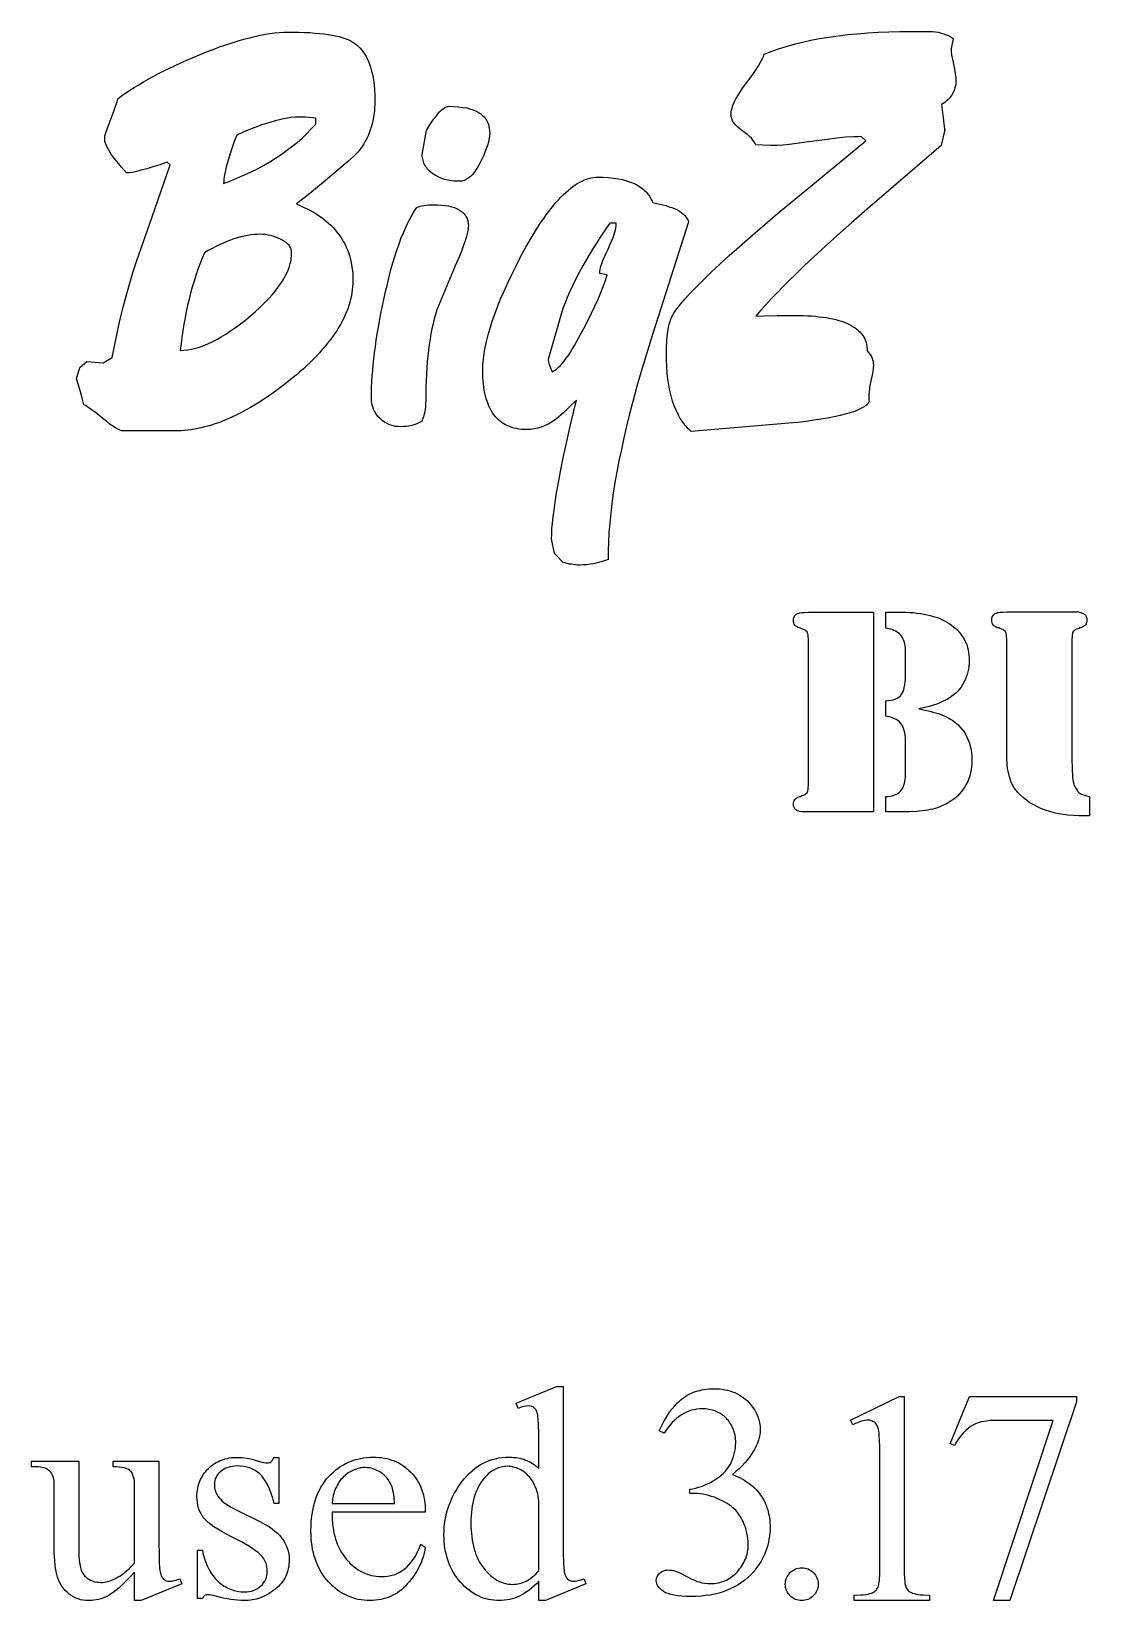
# Model space of a CAD drawing. Extents: x 5 to 599, y -219 to 392.
# Drawn here: x 193.3 to 263.3, y -119.9 to -16.1 of the extents above; entities that cross this region are included whole.
import ezdxf

# ---------------------------------------------------------------- set-up
doc = ezdxf.new("R2010")
doc.units = 0
doc.header["$MEASUREMENT"] = 0
doc.layers.add('TEXT', color=18, linetype='CONTINUOUS')

msp = doc.modelspace()

# ---------------------------------------------------------------- linework, layer by layer
at = {"layer": 'TEXT'}
for points in [[(214.59, -32.61), (214.59, -32.81), (214.57, -33.02), (214.55, -33.23), (214.52, -33.44), (214.49, -33.64), (214.44, -33.85), (214.39, -34.06), (214.32, -34.27), (214.25, -34.48), (214.17, -34.69), (214.08, -34.89), (213.99, -35.1), (213.88, -35.31), (213.77, -35.52), (213.65, -35.73), (213.52, -35.94), (213.38, -36.15), (213.24, -36.35), (213.08, -36.56), (212.92, -36.77), (212.75, -36.98), (212.57, -37.19), (212.38, -37.4), (212.19, -37.61), (211.98, -37.82), (211.77, -38.03), (211.55, -38.24), (211.32, -38.45), (211.08, -38.66), (210.83, -38.87), (210.58, -39.08), (210.32, -39.29), (209.81, -39.69), (209.3, -40.06), (208.81, -40.4), (208.31, -40.72), (207.83, -41.02), (207.34, -41.28), (207.1, -41.41), (206.87, -41.53), (206.63, -41.64), (206.39, -41.74), (206.16, -41.84), (205.93, -41.94), (205.7, -42.02), (205.47, -42.1), (205.24, -42.18), (205.01, -42.24), (204.79, -42.3), (204.56, -42.36), (204.34, -42.41), (204.12, -42.45), (203.9, -42.48), (203.68, -42.51), (203.46, -42.53), (203.24, -42.55), (203.03, -42.56), (202.81, -42.56), (199.4, -42.56), (199.36, -42.56), (199.3, -42.55), (199.19, -42.51), (199.05, -42.45), (198.89, -42.36), (198.72, -42.25), (198.53, -42.12), (198.32, -41.95), (198.09, -41.77), (197.65, -41.41), (197.29, -41.14), (197.14, -41.03), (197.01, -40.94), (196.9, -40.88), (196.81, -40.84), (196.7, -40.4), (196.57, -39.97), (196.45, -39.54), (196.31, -39.11), (196.54, -38.38), (197, -37.97), (198.09, -38.06), (198.68, -37.7), (198.84, -36.84), (199.02, -36), (199.21, -35.18), (199.4, -34.37), (199.62, -33.57), (199.84, -32.8), (200.07, -32.03), (200.31, -31.29), (201.29, -28.48), (202.5, -24.97), (202.31, -24.79), (201.82, -24.96), (201.36, -25.1), (200.96, -25.23), (200.6, -25.33), (200.29, -25.41), (200.02, -25.47), (199.8, -25.5), (199.63, -25.51), (199.29, -25.13), (199, -24.78), (198.75, -24.45), (198.64, -24.3), (198.54, -24.15), (198.46, -24.01), (198.38, -23.88), (198.32, -23.76), (198.27, -23.64), (198.23, -23.53), (198.2, -23.43), (198.18, -23.33), (198.18, -23.24), (198.18, -23.16), (198.2, -23.06), (198.23, -22.93), (198.28, -22.78), (198.41, -22.41), (198.59, -21.95), (198.77, -21.48), (198.9, -21.1), (199, -20.81), (199.02, -20.69), (199.04, -20.6), (199.3, -20.42), (199.56, -20.23), (199.84, -20.04), (200.13, -19.86), (200.43, -19.68), (200.74, -19.49), (201.06, -19.31), (201.39, -19.13), (201.74, -18.94), (202.09, -18.76), (202.46, -18.58), (202.83, -18.4), (203.22, -18.23), (203.62, -18.05), (204.03, -17.87), (204.45, -17.69), (204.91, -17.51), (205.35, -17.34), (205.78, -17.18), (206.2, -17.04), (206.6, -16.9), (207, -16.78), (207.38, -16.67), (207.75, -16.57), (208.11, -16.48), (208.45, -16.4), (208.78, -16.34), (209.11, -16.29), (209.41, -16.25), (209.71, -16.22), (210, -16.2), (210.27, -16.19), (210.67, -16.2), (211.04, -16.2), (211.4, -16.22), (211.75, -16.23), (212.07, -16.26), (212.38, -16.28), (212.68, -16.32), (212.95, -16.35), (213.21, -16.4), (213.45, -16.44), (213.68, -16.49), (213.88, -16.55), (214.08, -16.61), (214.25, -16.68), (214.4, -16.75), (214.54, -16.83), (214.64, -16.89), (214.73, -16.95), (214.81, -17.02), (214.9, -17.09), (214.98, -17.17), (215.05, -17.24), (215.2, -17.42), (215.34, -17.6), (215.46, -17.81), (215.57, -18.03), (215.67, -18.26), (215.76, -18.52), (215.83, -18.78), (215.9, -19.07), (215.95, -19.37), (215.99, -19.69), (216.02, -20.02), (216.04, -20.37), (216.04, -20.74), (216.04, -20.97), (216.03, -21.2), (216.01, -21.42), (215.98, -21.64), (215.95, -21.85), (215.91, -22.06), (215.86, -22.27), (215.81, -22.47), (215.74, -22.66), (215.67, -22.86), (215.59, -23.05), (215.51, -23.23), (215.41, -23.41), (215.31, -23.58), (215.21, -23.76), (215.09, -23.92), (215.01, -24.02), (214.91, -24.13), (214.79, -24.26), (214.64, -24.41), (214.26, -24.75), (213.78, -25.17), (213.2, -25.66), (212.52, -26.22), (211.74, -26.86), (210.86, -27.56), (211.09, -27.66), (211.31, -27.76), (211.53, -27.86), (211.74, -27.97), (211.94, -28.08), (212.13, -28.19), (212.31, -28.31), (212.49, -28.44), (212.66, -28.57), (212.83, -28.7), (212.98, -28.83), (213.13, -28.97), (213.28, -29.12), (213.41, -29.26), (213.54, -29.42), (213.66, -29.57), (213.77, -29.73), (213.88, -29.9), (213.97, -30.06), (214.07, -30.23), (214.15, -30.41), (214.23, -30.59), (214.29, -30.77), (214.36, -30.96), (214.41, -31.15), (214.46, -31.35), (214.5, -31.55), (214.53, -31.75), (214.56, -31.96), (214.58, -32.17), (214.59, -32.39)], [(253.73, -22.64), (253.49, -23.69), (251.9, -25.06), (248.78, -27.75), (247.55, -28.81), (246.4, -29.83), (245.86, -30.33), (245.33, -30.81), (244.83, -31.28), (244.35, -31.73), (243.89, -32.18), (243.44, -32.61), (243.02, -33.03), (242.62, -33.45), (242.25, -33.84), (241.89, -34.23), (241.55, -34.61), (241.23, -34.97), (241.77, -34.96), (242.64, -34.93), (243.78, -34.93), (244.36, -34.93), (244.64, -34.95), (244.91, -34.96), (245.17, -34.98), (245.42, -35.01), (245.66, -35.04), (245.89, -35.07), (246.11, -35.11), (246.32, -35.15), (246.52, -35.2), (246.71, -35.26), (246.9, -35.31), (247.07, -35.37), (247.24, -35.44), (247.39, -35.51), (247.54, -35.59), (247.67, -35.67), (247.8, -35.75), (247.92, -35.84), (248.03, -35.94), (248.13, -36.04), (248.22, -36.14), (248.3, -36.25), (248.37, -36.36), (248.43, -36.48), (248.48, -36.6), (248.52, -36.72), (248.55, -36.85), (248.58, -36.99), (248.59, -37.13), (248.6, -37.27), (248.69, -37.38), (248.78, -37.49), (248.85, -37.6), (248.9, -37.71), (248.95, -37.84), (248.98, -37.96), (249, -38.09), (249.01, -38.22), (248.99, -38.4), (248.96, -38.65), (248.9, -38.97), (248.82, -39.37), (248.78, -39.59), (248.75, -39.78), (248.73, -39.96), (248.71, -40.13), (248.7, -40.27), (248.7, -40.4), (248.71, -40.52), (248.73, -40.62), (248.7, -40.68), (248.65, -40.73), (248.6, -40.79), (248.54, -40.85), (248.47, -40.9), (248.39, -40.96), (248.31, -41.01), (248.21, -41.06), (248, -41.17), (247.75, -41.27), (247.47, -41.36), (247.15, -41.45), (246.8, -41.54), (246.42, -41.63), (246, -41.71), (245.55, -41.79), (245.07, -41.86), (244.55, -41.93), (244, -42), (243.41, -42.06), (236.96, -42.61), (236.86, -42.52), (236.76, -42.42), (236.67, -42.32), (236.57, -42.21), (236.49, -42.1), (236.4, -41.98), (236.32, -41.86), (236.24, -41.74), (236.17, -41.61), (236.09, -41.48), (235.96, -41.2), (235.84, -40.9), (235.73, -40.59), (235.63, -40.25), (235.55, -39.9), (235.48, -39.53), (235.42, -39.15), (235.38, -38.74), (235.35, -38.32), (235.33, -37.88), (235.32, -37.43), (235.33, -37.02), (235.34, -36.64), (235.37, -36.3), (235.41, -35.98), (235.46, -35.7), (235.53, -35.44), (235.56, -35.32), (235.6, -35.21), (235.64, -35.11), (235.68, -35.02), (235.75, -34.9), (235.82, -34.78), (235.91, -34.64), (236.01, -34.5), (236.12, -34.35), (236.25, -34.19), (236.55, -33.84), (236.9, -33.45), (237.31, -33.03), (237.77, -32.57), (238.29, -32.07), (238.86, -31.54), (239.48, -30.97), (240.16, -30.36), (240.89, -29.72), (241.68, -29.04), (242.52, -28.33), (243.42, -27.58), (244.37, -26.79), (248.51, -23.38), (248.19, -23.1), (247.95, -23.11), (247.71, -23.12), (247.18, -23.15), (246.59, -23.21), (245.96, -23.29), (244.53, -23.48), (243.94, -23.56), (243.44, -23.62), (243.01, -23.66), (242.67, -23.69), (242.41, -23.7), (242.23, -23.7), (241.23, -23.65), (241.19, -23.55), (241.12, -23.44), (241.04, -23.33), (240.94, -23.21), (240.82, -23.09), (240.68, -22.97), (240.52, -22.85), (240.34, -22.72), (240.17, -22.59), (240.02, -22.46), (239.89, -22.32), (239.78, -22.19), (239.74, -22.12), (239.7, -22.06), (239.67, -21.99), (239.64, -21.92), (239.62, -21.85), (239.61, -21.79), (239.6, -21.72), (239.59, -21.65), (239.6, -21.55), (239.61, -21.45), (239.63, -21.34), (239.66, -21.23), (239.69, -21.11), (239.74, -20.99), (239.79, -20.87), (239.85, -20.74), (239.92, -20.61), (239.99, -20.47), (240.17, -20.18), (240.38, -19.88), (240.62, -19.56), (240.86, -19.24), (241.07, -18.94), (241.26, -18.67), (241.42, -18.42), (241.55, -18.19), (241.65, -17.99), (241.73, -17.81), (241.76, -17.73), (241.78, -17.65), (242.25, -17.47), (242.73, -17.3), (243.24, -17.14), (243.77, -16.99), (244.31, -16.86), (244.87, -16.73), (245.45, -16.62), (246.05, -16.52), (246.67, -16.44), (247.3, -16.36), (247.96, -16.3), (248.63, -16.24), (249.32, -16.2), (250.03, -16.17), (250.76, -16.15), (251.51, -16.15), (252.92, -16.15), (253.12, -16.18), (253.31, -16.21), (253.49, -16.26), (253.67, -16.31), (253.83, -16.37), (253.99, -16.44), (254.14, -16.52), (254.28, -16.61), (254.14, -17.29), (254.15, -17.47), (254.18, -17.71), (254.23, -17.99), (254.3, -18.32), (254.37, -18.65), (254.42, -18.94), (254.45, -19.19), (254.46, -19.39), (254.46, -19.52), (254.45, -19.64), (254.43, -19.75), (254.4, -19.87), (254.37, -19.98), (254.33, -20.09), (254.28, -20.19), (254.22, -20.29), (254.16, -20.39), (254.09, -20.49), (254.01, -20.58), (253.92, -20.67), (253.83, -20.75), (253.73, -20.84), (253.62, -20.92), (253.51, -20.99), (253.61, -21.87), (253.68, -22.43), (253.7, -22.6), (253.72, -22.69), (253.73, -22.7), (253.73, -22.7)], [(219.18, -24.29), (219.45, -22.7), (219.68, -22.32), (219.9, -22), (220.11, -21.73), (220.2, -21.61), (220.3, -21.5), (220.39, -21.41), (220.48, -21.33), (220.56, -21.26), (220.64, -21.2), (220.72, -21.16), (220.8, -21.13), (220.87, -21.11), (220.94, -21.1), (221.27, -21.11), (221.57, -21.13), (221.86, -21.17), (222.12, -21.21), (222.36, -21.28), (222.47, -21.31), (222.58, -21.35), (222.69, -21.4), (222.78, -21.44), (222.88, -21.49), (222.96, -21.55), (223.04, -21.6), (223.12, -21.67), (223.19, -21.73), (223.26, -21.8), (223.32, -21.87), (223.37, -21.94), (223.42, -22.02), (223.47, -22.1), (223.51, -22.19), (223.54, -22.27), (223.57, -22.37), (223.59, -22.46), (223.61, -22.56), (223.63, -22.66), (223.63, -22.77), (223.64, -22.88), (223.63, -23.04), (223.6, -23.22), (223.56, -23.42), (223.51, -23.63), (223.43, -23.85), (223.34, -24.09), (223.24, -24.34), (223.11, -24.6), (222.98, -24.86), (222.85, -25.1), (222.73, -25.3), (222.6, -25.48), (222.47, -25.63), (222.34, -25.76), (222.28, -25.81), (222.22, -25.85), (222.15, -25.89), (222.09, -25.92), (222.05, -25.96), (222, -25.98), (221.94, -26.01), (221.88, -26.03), (221.8, -26.04), (221.71, -26.05), (221.5, -26.06), (221.29, -26.05), (221.08, -26.03), (220.87, -25.99), (220.67, -25.94), (220.47, -25.87), (220.28, -25.79), (220.09, -25.69), (219.91, -25.58), (219.82, -25.52), (219.74, -25.46), (219.66, -25.39), (219.59, -25.32), (219.53, -25.25), (219.47, -25.18), (219.41, -25.1), (219.36, -25.02), (219.32, -24.94), (219.28, -24.85), (219.25, -24.76), (219.23, -24.67), (219.21, -24.58), (219.19, -24.49), (219.18, -24.39)], [(211.45, -21.83), (211.23, -21.82), (211, -21.82), (210.77, -21.83), (210.52, -21.85), (210.27, -21.89), (210, -21.93), (209.73, -21.99), (209.45, -22.06), (209.16, -22.14), (208.87, -22.23), (208.56, -22.33), (208.25, -22.45), (207.92, -22.57), (207.59, -22.71), (207.25, -22.85), (206.91, -23.01), (206.75, -23.42), (206.61, -23.82), (206.48, -24.22), (206.36, -24.6), (206.22, -25.11), (206.17, -25.34), (206.12, -25.55), (206.09, -25.74), (206.06, -25.91), (206.05, -26.06), (206.04, -26.2), (206.51, -26.02), (206.97, -25.84), (207.42, -25.64), (207.86, -25.44), (208.28, -25.23), (208.69, -25.01), (209.09, -24.78), (209.47, -24.54), (209.85, -24.29), (210.21, -24.03), (210.56, -23.76), (210.9, -23.49), (211.23, -23.2), (211.54, -22.9), (211.84, -22.6), (212.13, -22.29), (212.13, -21.88)], [(229.59, -51.43), (229.45, -51.43), (229.3, -51.42), (229.16, -51.4), (229.02, -51.38), (228.89, -51.36), (228.76, -51.33), (228.63, -51.29), (228.5, -51.25), (227.91, -50.66), (227.73, -49.7), (227.74, -49.39), (227.75, -49.04), (227.79, -48.66), (227.83, -48.24), (227.89, -47.79), (227.96, -47.3), (228.04, -46.78), (228.14, -46.22), (228.25, -45.63), (228.37, -45.01), (228.5, -44.34), (228.65, -43.65), (228.98, -42.15), (229.37, -40.52), (228.92, -40.97), (228.54, -41.35), (228.37, -41.5), (228.21, -41.63), (228.08, -41.75), (227.96, -41.84), (227.73, -41.98), (227.5, -42.11), (227.27, -42.22), (227.04, -42.31), (226.8, -42.38), (226.57, -42.43), (226.45, -42.45), (226.33, -42.46), (226.21, -42.47), (226.09, -42.47), (225.91, -42.47), (225.74, -42.46), (225.57, -42.44), (225.41, -42.41), (225.25, -42.38), (225.1, -42.33), (224.96, -42.28), (224.82, -42.22), (224.69, -42.16), (224.56, -42.09), (224.44, -42), (224.32, -41.92), (224.21, -41.82), (224.1, -41.72), (224, -41.6), (223.91, -41.48), (223.82, -41.36), (223.74, -41.22), (223.66, -41.08), (223.59, -40.93), (223.53, -40.77), (223.47, -40.6), (223.41, -40.43), (223.36, -40.25), (223.32, -40.06), (223.28, -39.86), (223.25, -39.66), (223.23, -39.44), (223.21, -39.22), (223.19, -39), (223.19, -38.76), (223.18, -38.52), (223.19, -38.17), (223.22, -37.81), (223.27, -37.44), (223.34, -37.04), (223.43, -36.64), (223.53, -36.21), (223.66, -35.77), (223.81, -35.31), (223.97, -34.84), (224.16, -34.35), (224.36, -33.84), (224.59, -33.32), (224.83, -32.78), (225.1, -32.22), (225.38, -31.65), (225.68, -31.06), (226.03, -30.42), (226.37, -29.82), (226.71, -29.27), (227.04, -28.75), (227.21, -28.51), (227.37, -28.28), (227.54, -28.06), (227.7, -27.85), (227.86, -27.65), (228.02, -27.46), (228.18, -27.28), (228.34, -27.11), (228.5, -26.95), (228.66, -26.8), (228.82, -26.66), (228.97, -26.53), (229.13, -26.41), (229.28, -26.3), (229.43, -26.2), (229.59, -26.12), (229.74, -26.04), (229.89, -25.97), (230.04, -25.92), (230.19, -25.87), (230.34, -25.83), (230.48, -25.81), (230.63, -25.79), (230.77, -25.79), (231.14, -25.79), (231.49, -25.81), (231.82, -25.85), (232.13, -25.89), (232.42, -25.95), (232.69, -26.02), (232.95, -26.11), (233.18, -26.21), (233.3, -26.26), (233.4, -26.32), (233.5, -26.38), (233.6, -26.44), (233.7, -26.51), (233.78, -26.58), (233.87, -26.66), (233.95, -26.73), (234.02, -26.81), (234.09, -26.9), (234.16, -26.98), (234.22, -27.07), (234.27, -27.17), (234.32, -27.27), (234.37, -27.37), (234.41, -27.47), (234.89, -27.58), (235.28, -27.67), (235.57, -27.76), (235.68, -27.8), (235.78, -27.83), (235.96, -27.91), (236.13, -27.99), (236.28, -28.09), (236.41, -28.2), (236.47, -28.25), (236.53, -28.32), (236.58, -28.38), (236.63, -28.45), (236.67, -28.52), (236.71, -28.59), (236.75, -28.66), (236.78, -28.74), (235.45, -32.89), (234.43, -36.12), (233.72, -38.42), (233.48, -39.22), (233.32, -39.79), (233.1, -40.62), (232.88, -41.44), (232.69, -42.24), (232.51, -43.02), (232.34, -43.78), (232.18, -44.53), (232.05, -45.26), (231.92, -45.97), (231.81, -46.67), (231.72, -47.35), (231.64, -48.01), (231.57, -48.66), (231.52, -49.28), (231.49, -49.89), (231.46, -50.49), (231.46, -51.06), (231.22, -51.15), (230.98, -51.22), (230.75, -51.29), (230.51, -51.34), (230.28, -51.38), (230.05, -51.41), (229.82, -51.42)], [(219.14, -41.93), (218.98, -42.01), (218.81, -42.09), (218.65, -42.15), (218.48, -42.2), (218.3, -42.24), (218.13, -42.27), (217.95, -42.28), (217.77, -42.29), (217.57, -42.28), (217.38, -42.26), (217.19, -42.21), (217.02, -42.15), (216.85, -42.08), (216.69, -41.98), (216.53, -41.87), (216.39, -41.74), (216.25, -41.6), (216.14, -41.45), (216.04, -41.3), (215.96, -41.13), (215.9, -40.96), (215.85, -40.77), (215.83, -40.58), (215.82, -40.38), (215.82, -40.04), (215.83, -39.68), (215.85, -39.32), (215.87, -38.95), (215.9, -38.57), (215.93, -38.19), (215.97, -37.79), (216.02, -37.39), (216.08, -36.98), (216.14, -36.56), (216.2, -36.14), (216.28, -35.7), (216.44, -34.81), (216.64, -33.88), (216.75, -33.35), (216.87, -32.85), (216.99, -32.36), (217.11, -31.9), (217.24, -31.45), (217.37, -31.02), (217.5, -30.61), (217.64, -30.22), (217.77, -29.85), (217.91, -29.5), (218.06, -29.16), (218.2, -28.85), (218.35, -28.56), (218.51, -28.28), (218.66, -28.02), (218.82, -27.79), (218.92, -27.74), (219.04, -27.71), (219.16, -27.68), (219.3, -27.65), (219.44, -27.63), (219.59, -27.62), (219.74, -27.61), (219.91, -27.61), (220.19, -27.61), (220.45, -27.63), (220.7, -27.65), (220.92, -27.69), (221.13, -27.74), (221.32, -27.8), (221.49, -27.88), (221.65, -27.96), (221.78, -28.05), (221.84, -28.1), (221.9, -28.16), (221.95, -28.21), (222, -28.27), (222.04, -28.33), (222.08, -28.4), (222.12, -28.47), (222.15, -28.54), (222.17, -28.61), (222.19, -28.68), (222.22, -28.84), (222.23, -29.01), (222.22, -29.1), (222.21, -29.2), (222.17, -29.42), (222.11, -29.68), (222.01, -29.99), (221.89, -30.34), (221.74, -30.74), (221.57, -31.17), (221.36, -31.65), (220.14, -34.56), (220.05, -34.86), (219.97, -35.16), (219.89, -35.48), (219.82, -35.81), (219.75, -36.14), (219.69, -36.49), (219.64, -36.85), (219.59, -37.22), (219.55, -37.6), (219.51, -37.99), (219.48, -38.39), (219.45, -38.81), (219.43, -39.23), (219.42, -39.66), (219.41, -40.11), (219.41, -40.56), (219.4, -40.75), (219.39, -40.94), (219.37, -41.12), (219.34, -41.29), (219.3, -41.46), (219.26, -41.62), (219.2, -41.78)], [(228.41, -34.7), (227.5, -37.83), (227.51, -37.91), (227.52, -37.99), (227.54, -38.08), (227.57, -38.18), (227.65, -38.4), (227.77, -38.65), (227.87, -38.6), (227.98, -38.54), (228.08, -38.46), (228.19, -38.35), (228.31, -38.24), (228.43, -38.1), (228.55, -37.95), (228.68, -37.78), (228.82, -37.59), (228.95, -37.39), (229.09, -37.16), (229.24, -36.92), (229.54, -36.39), (229.87, -35.79), (230.13, -35.28), (230.37, -34.78), (230.59, -34.31), (230.8, -33.86), (230.98, -33.42), (231.14, -33.01), (231.29, -32.62), (231.41, -32.24), (230.91, -32.15), (230.92, -32.02), (230.95, -31.86), (230.99, -31.69), (231.05, -31.5), (231.12, -31.29), (231.22, -31.06), (231.33, -30.81), (231.46, -30.54), (231.58, -30.27), (231.7, -30.01), (231.79, -29.78), (231.87, -29.55), (231.93, -29.35), (231.97, -29.16), (231.99, -28.99), (232, -28.83), (231.59, -28.83), (231.37, -29.14), (231.14, -29.47), (230.92, -29.8), (230.7, -30.14), (230.47, -30.49), (230.25, -30.85), (230.04, -31.22), (229.82, -31.61), (229.56, -32.09), (229.32, -32.55), (229.11, -32.98), (228.92, -33.38), (228.76, -33.75), (228.62, -34.1), (228.5, -34.41)], [(203.18, -37.24), (203.42, -37.23), (203.67, -37.21), (203.92, -37.16), (204.18, -37.1), (204.45, -37.02), (204.73, -36.92), (205.01, -36.8), (205.29, -36.67), (205.59, -36.52), (205.88, -36.35), (206.19, -36.16), (206.5, -35.95), (206.82, -35.73), (207.15, -35.49), (207.48, -35.23), (207.82, -34.95), (208.15, -34.66), (208.45, -34.38), (208.74, -34.1), (209.01, -33.83), (209.25, -33.56), (209.48, -33.29), (209.68, -33.02), (209.86, -32.76), (210.02, -32.5), (210.16, -32.25), (210.28, -32), (210.37, -31.75), (210.45, -31.5), (210.48, -31.38), (210.5, -31.26), (210.52, -31.14), (210.53, -31.02), (210.54, -30.9), (210.54, -30.79), (210.54, -30.72), (210.53, -30.65), (210.52, -30.59), (210.5, -30.53), (210.47, -30.47), (210.44, -30.41), (210.41, -30.35), (210.37, -30.29), (210.32, -30.24), (210.27, -30.19), (210.15, -30.08), (210, -29.99), (209.84, -29.9), (209.66, -29.82), (209.49, -29.75), (209.32, -29.69), (209.15, -29.65), (208.98, -29.61), (208.82, -29.58), (208.66, -29.57), (208.5, -29.56), (208.29, -29.57), (208.07, -29.58), (207.85, -29.6), (207.63, -29.64), (207.41, -29.68), (207.18, -29.73), (206.96, -29.8), (206.72, -29.87), (206.49, -29.95), (206.25, -30.04), (206.01, -30.14), (205.77, -30.25), (205.52, -30.37), (205.28, -30.5), (205.02, -30.64), (204.77, -30.79), (204.62, -31.15), (204.48, -31.53), (204.34, -31.9), (204.21, -32.28), (204.09, -32.67), (203.97, -33.06), (203.86, -33.46), (203.76, -33.86), (203.66, -34.26), (203.57, -34.67), (203.49, -35.09), (203.41, -35.51), (203.35, -35.94), (203.28, -36.37), (203.23, -36.8)], [(249.02, -54.54), (249.02, -67.75), (244.71, -67.75), (244.45, -67.75), (244.27, -67.74), (244.12, -67.72), (244.06, -67.7), (243.99, -67.68), (243.94, -67.65), (243.89, -67.62), (243.85, -67.59), (243.82, -67.55), (243.78, -67.5), (243.76, -67.46), (243.74, -67.41), (243.73, -67.35), (243.72, -67.3), (243.72, -67.23), (243.72, -67.15), (243.74, -67.07), (243.77, -66.99), (243.81, -66.93), (243.87, -66.87), (243.94, -66.81), (244.02, -66.77), (244.11, -66.74), (244.19, -66.72), (244.26, -66.69), (244.39, -66.64), (244.49, -66.59), (244.56, -66.54), (244.62, -66.48), (244.66, -66.42), (244.68, -66.35), (244.69, -66.26), (244.7, -66.14), (244.71, -66.01), (244.71, -56.3), (244.7, -56.17), (244.69, -56.06), (244.68, -55.97), (244.66, -55.9), (244.62, -55.85), (244.56, -55.79), (244.49, -55.74), (244.39, -55.69), (244.26, -55.64), (244.19, -55.61), (244.11, -55.59), (244.02, -55.55), (243.94, -55.51), (243.87, -55.46), (243.81, -55.4), (243.77, -55.33), (243.74, -55.26), (243.72, -55.18), (243.72, -55.09), (243.72, -55.03), (243.73, -54.96), (243.74, -54.91), (243.76, -54.85), (243.79, -54.8), (243.82, -54.76), (243.86, -54.72), (243.9, -54.69), (243.95, -54.66), (244.01, -54.63), (244.07, -54.61), (244.13, -54.59), (244.28, -54.57), (244.45, -54.56), (244.71, -54.54)], [(249.82, -55.61), (249.82, -54.54), (250.88, -54.54), (251.15, -54.54), (251.4, -54.56), (251.65, -54.57), (251.88, -54.6), (252.12, -54.63), (252.34, -54.67), (252.56, -54.71), (252.77, -54.76), (252.97, -54.82), (253.16, -54.88), (253.35, -54.95), (253.53, -55.03), (253.7, -55.11), (253.87, -55.2), (254.02, -55.3), (254.17, -55.4), (254.31, -55.51), (254.45, -55.62), (254.57, -55.74), (254.68, -55.86), (254.79, -55.99), (254.88, -56.12), (254.97, -56.26), (255.05, -56.41), (255.12, -56.56), (255.18, -56.71), (255.23, -56.87), (255.27, -57.04), (255.3, -57.21), (255.32, -57.38), (255.34, -57.56), (255.34, -57.75), (255.34, -57.94), (255.32, -58.13), (255.29, -58.31), (255.25, -58.49), (255.21, -58.67), (255.15, -58.84), (255.08, -59.01), (254.99, -59.18), (254.9, -59.34), (254.8, -59.5), (254.69, -59.64), (254.58, -59.77), (254.45, -59.9), (254.31, -60.02), (254.17, -60.12), (254.01, -60.22), (253.9, -60.29), (253.78, -60.36), (253.57, -60.46), (253.36, -60.55), (253.13, -60.64), (252.89, -60.72), (252.7, -60.77), (252.49, -60.83), (252.01, -60.94), (252.54, -61.04), (252.75, -61.1), (252.94, -61.15), (253.12, -61.2), (253.28, -61.24), (253.43, -61.29), (253.58, -61.35), (253.73, -61.42), (253.88, -61.49), (254.07, -61.59), (254.25, -61.71), (254.42, -61.83), (254.58, -61.97), (254.72, -62.12), (254.86, -62.27), (254.98, -62.44), (255.09, -62.62), (255.19, -62.81), (255.28, -63), (255.35, -63.2), (255.41, -63.41), (255.46, -63.62), (255.49, -63.84), (255.51, -64.07), (255.52, -64.3), (255.51, -64.53), (255.5, -64.74), (255.47, -64.96), (255.43, -65.16), (255.38, -65.36), (255.31, -65.55), (255.24, -65.74), (255.15, -65.92), (255.06, -66.09), (254.95, -66.25), (254.83, -66.41), (254.7, -66.56), (254.56, -66.7), (254.41, -66.83), (254.25, -66.96), (254.07, -67.07), (253.95, -67.14), (253.84, -67.21), (253.69, -67.28), (253.54, -67.35), (253.39, -67.41), (253.24, -67.47), (253.09, -67.52), (252.93, -67.56), (252.77, -67.6), (252.61, -67.63), (252.44, -67.66), (252.26, -67.68), (251.86, -67.72), (251.42, -67.74), (250.92, -67.75), (249.82, -67.75), (249.82, -66.74), (249.98, -66.73), (250.14, -66.71), (250.28, -66.68), (250.41, -66.63), (250.53, -66.58), (250.64, -66.52), (250.73, -66.45), (250.82, -66.36), (250.89, -66.27), (250.95, -66.16), (251, -66.04), (251.05, -65.91), (251.08, -65.76), (251.1, -65.6), (251.12, -65.43), (251.12, -65.25), (251.12, -63.03), (251.12, -62.85), (251.1, -62.68), (251.08, -62.52), (251.05, -62.37), (251, -62.24), (250.95, -62.11), (250.89, -62), (250.82, -61.9), (250.73, -61.8), (250.64, -61.72), (250.53, -61.65), (250.41, -61.59), (250.28, -61.53), (250.14, -61.49), (249.98, -61.45), (249.82, -61.43), (249.82, -60.4), (250, -60.39), (250.16, -60.37), (250.31, -60.34), (250.45, -60.29), (250.57, -60.24), (250.68, -60.17), (250.77, -60.1), (250.85, -60.01), (250.91, -59.91), (250.97, -59.8), (251.01, -59.67), (251.05, -59.52), (251.08, -59.35), (251.11, -59.18), (251.12, -58.98), (251.12, -58.77), (251.12, -57.08), (251.12, -56.92), (251.1, -56.77), (251.08, -56.63), (251.04, -56.49), (250.99, -56.37), (250.93, -56.25), (250.86, -56.14), (250.79, -56.05), (250.7, -55.96), (250.6, -55.88), (250.49, -55.81), (250.37, -55.75), (250.25, -55.7), (250.11, -55.66), (249.97, -55.63)], [(263.3, -66.74), (263.3, -68.01), (263.01, -68.01), (262.6, -68), (262.22, -67.98), (261.87, -67.96), (261.55, -67.92), (261.25, -67.87), (260.96, -67.8), (260.67, -67.72), (260.39, -67.63), (260.26, -67.59), (260.13, -67.54), (259.9, -67.43), (259.62, -67.29), (259.36, -67.14), (259.13, -66.98), (258.92, -66.82), (258.73, -66.65), (258.64, -66.56), (258.56, -66.47), (258.48, -66.38), (258.41, -66.28), (258.34, -66.19), (258.28, -66.09), (258.23, -65.99), (258.17, -65.89), (258.12, -65.78), (258.08, -65.66), (258.04, -65.54), (258, -65.42), (257.93, -65.15), (257.88, -64.87), (257.85, -64.57), (257.82, -64.24), (257.82, -63.9), (257.82, -56.28), (257.81, -56.15), (257.8, -56.04), (257.79, -55.96), (257.77, -55.89), (257.73, -55.83), (257.68, -55.77), (257.6, -55.72), (257.5, -55.67), (257.37, -55.62), (257.3, -55.59), (257.22, -55.57), (257.13, -55.53), (257.05, -55.49), (256.98, -55.44), (256.93, -55.38), (256.88, -55.31), (256.85, -55.24), (256.83, -55.16), (256.83, -55.07), (256.83, -55.01), (256.84, -54.95), (256.85, -54.9), (256.87, -54.84), (256.9, -54.8), (256.93, -54.75), (256.97, -54.71), (257.01, -54.68), (257.06, -54.64), (257.12, -54.62), (257.18, -54.59), (257.24, -54.57), (257.31, -54.56), (257.38, -54.55), (257.54, -54.54), (257.82, -54.52), (262.13, -54.52), (262.39, -54.52), (262.56, -54.53), (262.71, -54.57), (262.83, -54.61), (262.89, -54.64), (262.94, -54.67), (262.98, -54.7), (263.02, -54.74), (263.05, -54.78), (263.08, -54.83), (263.1, -54.89), (263.11, -54.94), (263.12, -55.01), (263.12, -55.07), (263.12, -55.16), (263.1, -55.24), (263.07, -55.31), (263.03, -55.38), (262.97, -55.44), (262.9, -55.49), (262.82, -55.53), (262.73, -55.57), (262.65, -55.59), (262.58, -55.62), (262.45, -55.67), (262.35, -55.72), (262.28, -55.77), (262.22, -55.83), (262.18, -55.88), (262.16, -55.96), (262.15, -56.05), (262.14, -56.16), (262.13, -56.3), (262.13, -64.4), (262.14, -64.75), (262.14, -65.04), (262.16, -65.28), (262.17, -65.47), (262.2, -65.62), (262.22, -65.77), (262.26, -65.9), (262.29, -66.03), (262.31, -66.03), (262.31, -66.04), (262.31, -66.04), (262.39, -66.19), (262.47, -66.32), (262.51, -66.37), (262.55, -66.42), (262.6, -66.46), (262.65, -66.5), (262.7, -66.53), (262.76, -66.57), (262.91, -66.63), (263.09, -66.69)], [(226.89, -118.61), (226.72, -118.78), (226.56, -118.93), (226.4, -119.07), (226.24, -119.2), (226.08, -119.32), (225.92, -119.42), (225.76, -119.51), (225.61, -119.59), (225.45, -119.66), (225.29, -119.72), (225.13, -119.77), (224.96, -119.82), (224.79, -119.85), (224.62, -119.87), (224.44, -119.89), (224.26, -119.89), (224.08, -119.89), (223.9, -119.87), (223.73, -119.85), (223.55, -119.81), (223.38, -119.77), (223.22, -119.72), (223.05, -119.66), (222.89, -119.58), (222.73, -119.5), (222.58, -119.41), (222.42, -119.31), (222.27, -119.2), (222.13, -119.08), (221.98, -118.95), (221.84, -118.81), (221.7, -118.67), (221.57, -118.51), (221.45, -118.35), (221.33, -118.18), (221.23, -118.01), (221.13, -117.83), (221.04, -117.65), (220.96, -117.46), (220.89, -117.27), (220.82, -117.07), (220.77, -116.86), (220.72, -116.65), (220.68, -116.44), (220.65, -116.22), (220.63, -115.99), (220.62, -115.76), (220.61, -115.52), (220.62, -115.28), (220.63, -115.04), (220.65, -114.81), (220.69, -114.58), (220.73, -114.35), (220.78, -114.12), (220.84, -113.9), (220.91, -113.68), (220.99, -113.46), (221.08, -113.25), (221.18, -113.03), (221.29, -112.82), (221.41, -112.61), (221.54, -112.41), (221.68, -112.2), (221.82, -112), (221.98, -111.81), (222.14, -111.63), (222.3, -111.46), (222.47, -111.3), (222.65, -111.16), (222.83, -111.03), (223.01, -110.91), (223.21, -110.81), (223.4, -110.71), (223.6, -110.63), (223.81, -110.56), (224.03, -110.51), (224.25, -110.46), (224.47, -110.43), (224.7, -110.41), (224.93, -110.41), (225.08, -110.41), (225.22, -110.42), (225.36, -110.43), (225.5, -110.45), (225.63, -110.48), (225.76, -110.51), (225.89, -110.55), (226.01, -110.6), (226.13, -110.65), (226.25, -110.7), (226.36, -110.76), (226.47, -110.83), (226.58, -110.9), (226.69, -110.98), (226.79, -111.07), (226.89, -111.16), (226.89, -109.51), (226.88, -108.82), (226.87, -108.27), (226.84, -107.88), (226.83, -107.73), (226.81, -107.63), (226.77, -107.47), (226.75, -107.39), (226.72, -107.33), (226.69, -107.28), (226.66, -107.23), (226.62, -107.18), (226.58, -107.15), (226.5, -107.09), (226.41, -107.05), (226.31, -107.03), (226.19, -107.02), (226.06, -107.03), (225.9, -107.06), (225.72, -107.11), (225.52, -107.18), (225.39, -106.84), (228.06, -105.74), (228.5, -105.74), (228.5, -116.08), (228.5, -116.78), (228.51, -117.34), (228.54, -117.74), (228.55, -117.89), (228.57, -117.99), (228.61, -118.15), (228.64, -118.22), (228.66, -118.29), (228.69, -118.34), (228.73, -118.39), (228.76, -118.44), (228.8, -118.48), (228.89, -118.54), (228.98, -118.58), (229.07, -118.6), (229.18, -118.61), (229.32, -118.6), (229.49, -118.57), (229.67, -118.52), (229.88, -118.45), (229.99, -118.79), (227.33, -119.89), (226.89, -119.89)], [(234.85, -108.67), (235, -108.35), (235.16, -108.04), (235.32, -107.76), (235.49, -107.49), (235.68, -107.24), (235.87, -107.01), (235.97, -106.9), (236.07, -106.8), (236.18, -106.7), (236.28, -106.61), (236.39, -106.52), (236.51, -106.44), (236.62, -106.36), (236.74, -106.29), (236.86, -106.23), (236.99, -106.17), (237.12, -106.11), (237.25, -106.06), (237.39, -106.02), (237.53, -105.99), (237.67, -105.95), (237.82, -105.93), (237.97, -105.91), (238.12, -105.89), (238.28, -105.89), (238.43, -105.88), (238.63, -105.89), (238.82, -105.9), (239, -105.92), (239.18, -105.95), (239.36, -105.98), (239.52, -106.03), (239.68, -106.08), (239.84, -106.14), (239.99, -106.21), (240.13, -106.29), (240.27, -106.37), (240.4, -106.46), (240.53, -106.57), (240.65, -106.67), (240.76, -106.79), (240.87, -106.92), (241.02, -107.11), (241.16, -107.31), (241.27, -107.51), (241.36, -107.71), (241.39, -107.82), (241.43, -107.92), (241.45, -108.03), (241.48, -108.13), (241.49, -108.24), (241.51, -108.35), (241.52, -108.46), (241.52, -108.57), (241.51, -108.75), (241.49, -108.93), (241.45, -109.11), (241.4, -109.29), (241.34, -109.48), (241.26, -109.66), (241.17, -109.85), (241.06, -110.03), (240.94, -110.22), (240.81, -110.41), (240.66, -110.6), (240.5, -110.79), (240.32, -110.98), (240.13, -111.17), (239.92, -111.36), (239.7, -111.55), (240, -111.68), (240.28, -111.82), (240.41, -111.89), (240.53, -111.97), (240.66, -112.05), (240.77, -112.13), (240.89, -112.22), (240.99, -112.31), (241.1, -112.4), (241.2, -112.5), (241.29, -112.6), (241.38, -112.7), (241.47, -112.81), (241.55, -112.92), (241.62, -113.03), (241.69, -113.14), (241.76, -113.26), (241.82, -113.38), (241.88, -113.5), (241.93, -113.63), (241.97, -113.75), (242.02, -113.88), (242.05, -114.02), (242.08, -114.15), (242.11, -114.29), (242.13, -114.42), (242.15, -114.57), (242.16, -114.71), (242.17, -115.01), (242.17, -115.22), (242.15, -115.43), (242.13, -115.63), (242.1, -115.84), (242.06, -116.03), (242.02, -116.23), (241.96, -116.42), (241.9, -116.61), (241.83, -116.79), (241.74, -116.97), (241.65, -117.15), (241.56, -117.32), (241.45, -117.49), (241.33, -117.66), (241.21, -117.82), (241.08, -117.98), (240.9, -118.18), (240.7, -118.37), (240.5, -118.54), (240.29, -118.7), (240.06, -118.85), (239.83, -118.98), (239.59, -119.1), (239.33, -119.21), (239.07, -119.31), (238.8, -119.39), (238.52, -119.46), (238.22, -119.52), (237.92, -119.56), (237.61, -119.59), (237.28, -119.61), (236.95, -119.62), (236.63, -119.62), (236.34, -119.6), (236.07, -119.57), (235.83, -119.54), (235.61, -119.49), (235.43, -119.43), (235.34, -119.4), (235.27, -119.37), (235.2, -119.33), (235.13, -119.29), (235.02, -119.2), (234.92, -119.12), (234.84, -119.03), (234.77, -118.94), (234.72, -118.85), (234.68, -118.76), (234.66, -118.67), (234.65, -118.58), (234.65, -118.51), (234.66, -118.44), (234.68, -118.37), (234.71, -118.31), (234.74, -118.25), (234.78, -118.19), (234.82, -118.13), (234.88, -118.08), (234.94, -118.03), (235, -117.98), (235.06, -117.95), (235.13, -117.92), (235.2, -117.89), (235.27, -117.88), (235.35, -117.87), (235.43, -117.86), (235.55, -117.87), (235.68, -117.88), (235.8, -117.91), (235.93, -117.94), (236.04, -117.98), (236.2, -118.06), (236.41, -118.16), (236.68, -118.3), (236.95, -118.44), (237.17, -118.54), (237.35, -118.62), (237.49, -118.66), (237.67, -118.71), (237.86, -118.74), (238.06, -118.76), (238.26, -118.77), (238.38, -118.77), (238.5, -118.76), (238.62, -118.74), (238.74, -118.72), (238.86, -118.7), (238.97, -118.66), (239.08, -118.62), (239.19, -118.58), (239.3, -118.53), (239.4, -118.47), (239.51, -118.41), (239.61, -118.34), (239.71, -118.26), (239.8, -118.18), (239.9, -118.09), (239.99, -118), (240.08, -117.9), (240.16, -117.8), (240.24, -117.7), (240.31, -117.6), (240.38, -117.49), (240.44, -117.38), (240.49, -117.27), (240.54, -117.16), (240.59, -117.04), (240.62, -116.93), (240.66, -116.81), (240.68, -116.69), (240.7, -116.56), (240.72, -116.44), (240.72, -116.31), (240.73, -116.18), (240.72, -115.98), (240.71, -115.79), (240.68, -115.6), (240.64, -115.42), (240.59, -115.23), (240.54, -115.04), (240.47, -114.86), (240.39, -114.67), (240.32, -114.54), (240.26, -114.42), (240.19, -114.3), (240.12, -114.19), (240.05, -114.09), (239.98, -114), (239.9, -113.92), (239.83, -113.84), (239.72, -113.75), (239.6, -113.65), (239.47, -113.56), (239.33, -113.47), (239.18, -113.39), (239.02, -113.3), (238.86, -113.22), (238.68, -113.14), (238.49, -113.06), (238.31, -113), (238.13, -112.94), (237.94, -112.9), (237.75, -112.86), (237.56, -112.84), (237.38, -112.82), (237.19, -112.82), (236.87, -112.82), (236.87, -112.53), (237.07, -112.5), (237.26, -112.46), (237.45, -112.4), (237.65, -112.34), (237.84, -112.26), (238.03, -112.18), (238.23, -112.08), (238.42, -111.97), (238.61, -111.85), (238.78, -111.73), (238.94, -111.6), (239.09, -111.47), (239.22, -111.33), (239.34, -111.18), (239.45, -111.03), (239.55, -110.87), (239.63, -110.71), (239.7, -110.54), (239.76, -110.37), (239.81, -110.19), (239.85, -110.01), (239.88, -109.83), (239.89, -109.64), (239.9, -109.45), (239.9, -109.33), (239.89, -109.21), (239.88, -109.09), (239.86, -108.98), (239.84, -108.86), (239.81, -108.75), (239.78, -108.65), (239.74, -108.55), (239.7, -108.45), (239.65, -108.35), (239.6, -108.25), (239.54, -108.16), (239.48, -108.08), (239.42, -107.99), (239.34, -107.91), (239.27, -107.83), (239.19, -107.75), (239.11, -107.68), (239.02, -107.62), (238.93, -107.56), (238.85, -107.5), (238.75, -107.45), (238.66, -107.41), (238.56, -107.36), (238.46, -107.33), (238.36, -107.3), (238.26, -107.27), (238.15, -107.25), (238.04, -107.23), (237.93, -107.22), (237.7, -107.21), (237.52, -107.22), (237.33, -107.24), (237.15, -107.27), (236.98, -107.31), (236.81, -107.37), (236.64, -107.44), (236.47, -107.52), (236.31, -107.61), (236.16, -107.72), (236.01, -107.84), (235.86, -107.98), (235.71, -108.12), (235.57, -108.28), (235.44, -108.45), (235.3, -108.63), (235.18, -108.83)], [(247.5, -107.96), (250.72, -106.39), (251.04, -106.39), (251.04, -117.56), (251.05, -118.06), (251.07, -118.46), (251.08, -118.62), (251.09, -118.76), (251.11, -118.86), (251.14, -118.94), (251.16, -119.01), (251.19, -119.07), (251.23, -119.13), (251.28, -119.19), (251.33, -119.24), (251.39, -119.28), (251.45, -119.33), (251.52, -119.36), (251.6, -119.4), (251.7, -119.43), (251.83, -119.46), (251.96, -119.48), (252.12, -119.5), (252.3, -119.51), (252.71, -119.53), (252.71, -119.89), (247.74, -119.89), (247.74, -119.53), (248.16, -119.51), (248.34, -119.5), (248.51, -119.48), (248.65, -119.46), (248.77, -119.43), (248.87, -119.4), (248.95, -119.37), (249.01, -119.33), (249.07, -119.29), (249.13, -119.25), (249.18, -119.2), (249.22, -119.15), (249.26, -119.1), (249.3, -119.05), (249.33, -118.99), (249.35, -118.91), (249.37, -118.81), (249.39, -118.68), (249.41, -118.51), (249.43, -118.09), (249.43, -117.56), (249.43, -110.42), (249.43, -109.76), (249.41, -109.23), (249.39, -109.02), (249.38, -108.83), (249.36, -108.68), (249.34, -108.56), (249.29, -108.42), (249.27, -108.35), (249.24, -108.29), (249.21, -108.24), (249.17, -108.19), (249.13, -108.14), (249.09, -108.1), (249.04, -108.07), (248.99, -108.04), (248.94, -108.02), (248.89, -108), (248.83, -107.98), (248.77, -107.97), (248.65, -107.96), (248.56, -107.96), (248.45, -107.98), (248.34, -108), (248.22, -108.03), (248.09, -108.08), (247.95, -108.13), (247.8, -108.19), (247.65, -108.26)], [(255.35, -106.39), (262.44, -106.39), (262.44, -106.76), (258.03, -119.89), (256.94, -119.89), (260.89, -107.98), (257.25, -107.98), (256.99, -107.98), (256.74, -107.99), (256.51, -108.02), (256.31, -108.04), (256.12, -108.08), (255.96, -108.13), (255.81, -108.18), (255.68, -108.24), (255.48, -108.36), (255.29, -108.5), (255.11, -108.65), (254.94, -108.81), (254.78, -108.99), (254.63, -109.19), (254.49, -109.4), (254.36, -109.63), (254.08, -109.52)], [(201.77, -110.68), (201.77, -116.1), (201.78, -116.8), (201.79, -117.35), (201.81, -117.74), (201.83, -117.89), (201.85, -117.99), (201.89, -118.15), (201.91, -118.22), (201.94, -118.29), (201.97, -118.34), (202, -118.39), (202.04, -118.44), (202.08, -118.48), (202.16, -118.54), (202.25, -118.58), (202.35, -118.6), (202.46, -118.61), (202.53, -118.61), (202.61, -118.6), (202.78, -118.57), (202.95, -118.52), (203.14, -118.45), (203.27, -118.79), (200.6, -119.89), (200.16, -119.89), (200.16, -118), (199.88, -118.3), (199.62, -118.56), (199.38, -118.8), (199.15, -119.02), (198.94, -119.2), (198.74, -119.35), (198.57, -119.47), (198.41, -119.57), (198.25, -119.64), (198.1, -119.71), (197.94, -119.77), (197.78, -119.81), (197.62, -119.85), (197.46, -119.87), (197.3, -119.89), (197.13, -119.89), (196.94, -119.88), (196.76, -119.86), (196.59, -119.83), (196.43, -119.78), (196.27, -119.72), (196.11, -119.65), (195.97, -119.56), (195.83, -119.46), (195.69, -119.34), (195.57, -119.22), (195.46, -119.1), (195.36, -118.96), (195.27, -118.82), (195.19, -118.67), (195.12, -118.51), (195.06, -118.34), (195.01, -118.16), (194.97, -117.96), (194.93, -117.75), (194.9, -117.52), (194.88, -117.26), (194.86, -117), (194.85, -116.71), (194.84, -116.41), (194.84, -112.42), (194.84, -112.12), (194.83, -112), (194.81, -111.88), (194.79, -111.78), (194.77, -111.69), (194.74, -111.61), (194.71, -111.54), (194.67, -111.48), (194.63, -111.42), (194.59, -111.37), (194.54, -111.32), (194.49, -111.28), (194.43, -111.24), (194.37, -111.2), (194.3, -111.16), (194.23, -111.13), (194.14, -111.11), (194.04, -111.08), (193.93, -111.07), (193.8, -111.05), (193.66, -111.05), (193.33, -111.04), (193.33, -110.68), (196.46, -110.68), (196.46, -116.66), (196.47, -116.96), (196.49, -117.23), (196.53, -117.48), (196.57, -117.7), (196.6, -117.79), (196.63, -117.89), (196.67, -117.97), (196.71, -118.05), (196.75, -118.12), (196.8, -118.19), (196.85, -118.25), (196.9, -118.3), (197.01, -118.39), (197.13, -118.47), (197.25, -118.54), (197.38, -118.59), (197.51, -118.64), (197.65, -118.67), (197.8, -118.68), (197.95, -118.69), (198.05, -118.69), (198.16, -118.67), (198.28, -118.65), (198.4, -118.62), (198.52, -118.59), (198.64, -118.54), (198.77, -118.49), (198.9, -118.43), (199.03, -118.35), (199.18, -118.27), (199.33, -118.16), (199.48, -118.04), (199.64, -117.91), (199.81, -117.76), (199.98, -117.6), (200.16, -117.42), (200.16, -112.36), (200.16, -112.18), (200.14, -112.01), (200.12, -111.86), (200.09, -111.72), (200.05, -111.6), (200.01, -111.49), (199.95, -111.4), (199.88, -111.33), (199.81, -111.27), (199.71, -111.21), (199.59, -111.16), (199.46, -111.12), (199.3, -111.09), (199.13, -111.07), (198.94, -111.05), (198.73, -111.04), (198.73, -110.68)], [(209.7, -110.42), (209.7, -113.46), (209.38, -113.46), (209.29, -113.12), (209.18, -112.8), (209.07, -112.51), (208.96, -112.26), (208.84, -112.03), (208.77, -111.92), (208.71, -111.83), (208.64, -111.74), (208.57, -111.65), (208.5, -111.58), (208.43, -111.51), (208.28, -111.39), (208.12, -111.28), (207.95, -111.19), (207.77, -111.12), (207.58, -111.07), (207.38, -111.03), (207.17, -111), (206.95, -110.99), (206.79, -111), (206.63, -111.02), (206.48, -111.04), (206.34, -111.08), (206.2, -111.13), (206.08, -111.2), (205.96, -111.27), (205.85, -111.35), (205.75, -111.45), (205.67, -111.54), (205.59, -111.64), (205.54, -111.73), (205.49, -111.84), (205.46, -111.94), (205.44, -112.05), (205.43, -112.15), (205.44, -112.29), (205.45, -112.42), (205.47, -112.54), (205.51, -112.66), (205.55, -112.78), (205.61, -112.89), (205.67, -112.99), (205.74, -113.09), (205.83, -113.19), (205.93, -113.29), (206.06, -113.4), (206.2, -113.5), (206.37, -113.61), (206.55, -113.72), (206.75, -113.83), (206.97, -113.94), (208.4, -114.63), (208.64, -114.76), (208.86, -114.88), (209.07, -115.02), (209.26, -115.15), (209.44, -115.3), (209.6, -115.44), (209.75, -115.59), (209.88, -115.75), (210, -115.91), (210.1, -116.08), (210.18, -116.25), (210.25, -116.43), (210.31, -116.61), (210.35, -116.79), (210.37, -116.98), (210.38, -117.18), (210.37, -117.33), (210.36, -117.48), (210.35, -117.62), (210.32, -117.76), (210.29, -117.89), (210.25, -118.03), (210.2, -118.16), (210.15, -118.28), (210.09, -118.4), (210.02, -118.52), (209.94, -118.63), (209.86, -118.74), (209.77, -118.85), (209.67, -118.95), (209.57, -119.05), (209.46, -119.14), (209.34, -119.23), (209.22, -119.32), (209.1, -119.4), (208.98, -119.47), (208.86, -119.54), (208.73, -119.6), (208.61, -119.65), (208.48, -119.7), (208.35, -119.75), (208.22, -119.79), (208.08, -119.82), (207.95, -119.84), (207.81, -119.86), (207.67, -119.88), (207.53, -119.89), (207.39, -119.89), (207.18, -119.89), (206.97, -119.87), (206.74, -119.85), (206.51, -119.82), (206.28, -119.78), (206.03, -119.73), (205.78, -119.67), (205.52, -119.6), (205.37, -119.56), (205.23, -119.53), (205.1, -119.51), (204.99, -119.5), (204.94, -119.5), (204.89, -119.52), (204.84, -119.54), (204.79, -119.56), (204.75, -119.6), (204.71, -119.64), (204.67, -119.69), (204.64, -119.75), (204.32, -119.75), (204.32, -116.56), (204.64, -116.56), (204.68, -116.73), (204.72, -116.89), (204.76, -117.05), (204.81, -117.2), (204.86, -117.35), (204.92, -117.49), (204.97, -117.63), (205.04, -117.76), (205.11, -117.89), (205.18, -118.01), (205.25, -118.12), (205.33, -118.23), (205.41, -118.34), (205.5, -118.44), (205.59, -118.53), (205.68, -118.62), (205.78, -118.71), (205.88, -118.78), (205.98, -118.86), (206.08, -118.93), (206.18, -118.99), (206.29, -119.04), (206.39, -119.1), (206.5, -119.14), (206.61, -119.18), (206.72, -119.22), (206.83, -119.25), (206.94, -119.27), (207.06, -119.29), (207.18, -119.3), (207.29, -119.31), (207.41, -119.32), (207.58, -119.31), (207.73, -119.29), (207.88, -119.26), (208.02, -119.22), (208.16, -119.16), (208.28, -119.09), (208.4, -119.01), (208.51, -118.92), (208.61, -118.82), (208.69, -118.71), (208.77, -118.6), (208.83, -118.48), (208.87, -118.36), (208.91, -118.24), (208.93, -118.11), (208.93, -117.97), (208.93, -117.8), (208.9, -117.65), (208.87, -117.49), (208.82, -117.35), (208.75, -117.21), (208.67, -117.08), (208.57, -116.96), (208.46, -116.84), (208.33, -116.72), (208.16, -116.59), (207.97, -116.46), (207.75, -116.32), (207.5, -116.17), (207.22, -116.01), (206.91, -115.85), (206.57, -115.68), (206.23, -115.5), (205.93, -115.33), (205.65, -115.17), (205.4, -115.01), (205.19, -114.85), (205, -114.7), (204.84, -114.55), (204.78, -114.48), (204.72, -114.41), (204.62, -114.26), (204.53, -114.11), (204.45, -113.95), (204.39, -113.78), (204.34, -113.6), (204.31, -113.41), (204.29, -113.21), (204.28, -113), (204.28, -112.87), (204.29, -112.73), (204.31, -112.6), (204.33, -112.47), (204.35, -112.35), (204.39, -112.23), (204.42, -112.11), (204.47, -111.99), (204.52, -111.88), (204.57, -111.77), (204.64, -111.66), (204.7, -111.55), (204.78, -111.45), (204.86, -111.35), (204.94, -111.25), (205.04, -111.16), (205.13, -111.07), (205.23, -110.98), (205.33, -110.91), (205.44, -110.83), (205.55, -110.77), (205.67, -110.71), (205.78, -110.65), (205.9, -110.6), (206.03, -110.56), (206.15, -110.52), (206.29, -110.49), (206.42, -110.46), (206.56, -110.44), (206.7, -110.43), (206.84, -110.42), (206.99, -110.42), (207.13, -110.42), (207.27, -110.43), (207.42, -110.45), (207.57, -110.47), (207.74, -110.5), (207.91, -110.54), (208.27, -110.64), (208.5, -110.71), (208.68, -110.75), (208.83, -110.78), (208.93, -110.79), (209.01, -110.78), (209.07, -110.77), (209.13, -110.75), (209.18, -110.72), (209.22, -110.68), (209.27, -110.61), (209.33, -110.52), (209.38, -110.42)], [(213.21, -114.05), (213.21, -114.29), (213.22, -114.53), (213.24, -114.76), (213.26, -114.99), (213.3, -115.21), (213.34, -115.42), (213.39, -115.62), (213.44, -115.82), (213.51, -116.01), (213.58, -116.2), (213.66, -116.38), (213.75, -116.55), (213.84, -116.71), (213.94, -116.87), (214.05, -117.02), (214.17, -117.17), (214.3, -117.31), (214.42, -117.43), (214.55, -117.55), (214.68, -117.66), (214.82, -117.77), (214.95, -117.86), (215.09, -117.94), (215.23, -118.02), (215.38, -118.08), (215.53, -118.14), (215.68, -118.19), (215.83, -118.23), (215.98, -118.26), (216.14, -118.28), (216.3, -118.3), (216.47, -118.3), (216.68, -118.29), (216.89, -118.27), (217.09, -118.23), (217.29, -118.18), (217.47, -118.11), (217.65, -118.03), (217.83, -117.93), (217.99, -117.82), (218.07, -117.75), (218.15, -117.69), (218.3, -117.53), (218.45, -117.36), (218.59, -117.16), (218.72, -116.95), (218.85, -116.71), (218.97, -116.45), (219.08, -116.16), (219.38, -116.36), (219.35, -116.53), (219.32, -116.69), (219.28, -116.85), (219.23, -117.01), (219.18, -117.17), (219.12, -117.33), (219.05, -117.48), (218.98, -117.64), (218.91, -117.79), (218.82, -117.94), (218.73, -118.08), (218.64, -118.23), (218.53, -118.37), (218.43, -118.52), (218.31, -118.66), (218.19, -118.79), (218.07, -118.93), (217.94, -119.05), (217.81, -119.17), (217.67, -119.27), (217.53, -119.37), (217.38, -119.46), (217.24, -119.54), (217.08, -119.62), (216.93, -119.68), (216.77, -119.74), (216.6, -119.78), (216.43, -119.82), (216.26, -119.85), (216.09, -119.87), (215.91, -119.89), (215.72, -119.89), (215.52, -119.89), (215.33, -119.87), (215.14, -119.85), (214.95, -119.81), (214.76, -119.77), (214.58, -119.71), (214.4, -119.65), (214.23, -119.58), (214.06, -119.49), (213.89, -119.4), (213.73, -119.3), (213.57, -119.19), (213.41, -119.06), (213.26, -118.93), (213.11, -118.79), (212.97, -118.64), (212.83, -118.48), (212.7, -118.31), (212.58, -118.14), (212.47, -117.96), (212.36, -117.77), (212.27, -117.58), (212.18, -117.37), (212.11, -117.17), (212.04, -116.95), (211.98, -116.73), (211.93, -116.51), (211.89, -116.27), (211.86, -116.03), (211.84, -115.78), (211.83, -115.53), (211.82, -115.27), (211.83, -114.98), (211.84, -114.71), (211.86, -114.44), (211.89, -114.18), (211.94, -113.93), (211.99, -113.69), (212.05, -113.45), (212.12, -113.23), (212.19, -113.01), (212.28, -112.79), (212.38, -112.59), (212.48, -112.4), (212.6, -112.21), (212.72, -112.03), (212.85, -111.85), (213, -111.69), (213.15, -111.54), (213.3, -111.39), (213.46, -111.25), (213.62, -111.13), (213.79, -111.01), (213.96, -110.91), (214.14, -110.81), (214.32, -110.73), (214.51, -110.65), (214.7, -110.59), (214.9, -110.53), (215.1, -110.49), (215.3, -110.45), (215.51, -110.43), (215.73, -110.41), (215.95, -110.41), (216.13, -110.41), (216.32, -110.42), (216.49, -110.44), (216.67, -110.47), (216.84, -110.5), (217, -110.55), (217.16, -110.6), (217.32, -110.66), (217.47, -110.72), (217.62, -110.79), (217.76, -110.88), (217.9, -110.96), (218.04, -111.06), (218.17, -111.17), (218.29, -111.28), (218.42, -111.4), (218.53, -111.52), (218.64, -111.66), (218.75, -111.79), (218.84, -111.93), (218.93, -112.08), (219.01, -112.23), (219.08, -112.39), (219.14, -112.56), (219.2, -112.72), (219.25, -112.9), (219.29, -113.08), (219.32, -113.26), (219.35, -113.45), (219.37, -113.64), (219.38, -113.84), (219.38, -114.05)], [(213.21, -113.48), (217.34, -113.48), (217.31, -113.08), (217.29, -112.91), (217.27, -112.75), (217.24, -112.61), (217.21, -112.48), (217.18, -112.37), (217.14, -112.27), (217.07, -112.14), (217, -112.01), (216.92, -111.89), (216.84, -111.78), (216.74, -111.68), (216.64, -111.58), (216.53, -111.49), (216.41, -111.41), (216.29, -111.34), (216.17, -111.28), (216.04, -111.22), (215.92, -111.18), (215.79, -111.14), (215.66, -111.12), (215.53, -111.11), (215.4, -111.1), (215.3, -111.1), (215.2, -111.11), (215.1, -111.12), (215.01, -111.14), (214.91, -111.16), (214.82, -111.19), (214.73, -111.22), (214.64, -111.26), (214.55, -111.3), (214.46, -111.35), (214.28, -111.45), (214.12, -111.58), (213.95, -111.73), (213.88, -111.81), (213.8, -111.89), (213.73, -111.98), (213.67, -112.07), (213.61, -112.17), (213.55, -112.27), (213.5, -112.37), (213.45, -112.48), (213.4, -112.59), (213.36, -112.71), (213.33, -112.83), (213.29, -112.95), (213.24, -113.21)], [(226.89, -117.93), (226.89, -113.32), (226.87, -113.16), (226.84, -113), (226.81, -112.84), (226.77, -112.69), (226.72, -112.54), (226.67, -112.4), (226.6, -112.25), (226.53, -112.11), (226.46, -111.98), (226.38, -111.86), (226.29, -111.74), (226.19, -111.64), (226.09, -111.54), (225.99, -111.45), (225.88, -111.36), (225.76, -111.29), (225.64, -111.23), (225.52, -111.17), (225.4, -111.12), (225.28, -111.08), (225.16, -111.05), (225.05, -111.03), (224.93, -111.02), (224.82, -111.01), (224.71, -111.02), (224.61, -111.02), (224.5, -111.04), (224.4, -111.06), (224.3, -111.09), (224.2, -111.12), (224.1, -111.16), (224.01, -111.21), (223.91, -111.26), (223.82, -111.31), (223.72, -111.38), (223.63, -111.45), (223.54, -111.52), (223.46, -111.6), (223.37, -111.69), (223.29, -111.78), (223.18, -111.91), (223.08, -112.05), (222.98, -112.2), (222.9, -112.35), (222.82, -112.51), (222.74, -112.68), (222.68, -112.85), (222.62, -113.03), (222.57, -113.22), (222.52, -113.42), (222.48, -113.62), (222.45, -113.83), (222.43, -114.05), (222.41, -114.28), (222.4, -114.51), (222.4, -114.75), (222.4, -114.99), (222.41, -115.23), (222.43, -115.46), (222.45, -115.68), (222.48, -115.89), (222.52, -116.1), (222.56, -116.3), (222.61, -116.49), (222.67, -116.67), (222.73, -116.85), (222.8, -117.02), (222.88, -117.19), (222.96, -117.34), (223.06, -117.49), (223.15, -117.63), (223.26, -117.77), (223.36, -117.9), (223.47, -118.01), (223.59, -118.13), (223.7, -118.23), (223.81, -118.32), (223.93, -118.41), (224.04, -118.49), (224.16, -118.56), (224.28, -118.62), (224.41, -118.67), (224.53, -118.72), (224.65, -118.75), (224.78, -118.78), (224.91, -118.8), (225.04, -118.81), (225.17, -118.82), (225.28, -118.81), (225.39, -118.8), (225.5, -118.79), (225.61, -118.76), (225.72, -118.73), (225.83, -118.69), (225.93, -118.65), (226.04, -118.6), (226.15, -118.54), (226.26, -118.47), (226.36, -118.4), (226.47, -118.32), (226.57, -118.23), (226.68, -118.14), (226.78, -118.04)], [(244.27, -117.72), (244.38, -117.73), (244.49, -117.74), (244.59, -117.77), (244.69, -117.8), (244.78, -117.85), (244.87, -117.9), (244.96, -117.97), (245.04, -118.04), (245.11, -118.12), (245.17, -118.21), (245.23, -118.3), (245.27, -118.39), (245.31, -118.49), (245.33, -118.59), (245.35, -118.7), (245.35, -118.81), (245.35, -118.92), (245.33, -119.02), (245.31, -119.13), (245.27, -119.22), (245.23, -119.32), (245.17, -119.41), (245.11, -119.49), (245.03, -119.57), (244.95, -119.65), (244.87, -119.71), (244.78, -119.77), (244.68, -119.81), (244.59, -119.85), (244.48, -119.87), (244.38, -119.89), (244.27, -119.89), (244.16, -119.89), (244.05, -119.87), (243.95, -119.85), (243.85, -119.81), (243.76, -119.77), (243.67, -119.71), (243.58, -119.65), (243.5, -119.57), (243.43, -119.49), (243.36, -119.41), (243.31, -119.32), (243.26, -119.22), (243.23, -119.13), (243.2, -119.02), (243.19, -118.92), (243.18, -118.81), (243.19, -118.7), (243.2, -118.59), (243.23, -118.48), (243.26, -118.39), (243.31, -118.29), (243.36, -118.2), (243.43, -118.12), (243.5, -118.04), (243.58, -117.96), (243.67, -117.9), (243.76, -117.85), (243.85, -117.8), (243.95, -117.77), (244.05, -117.74), (244.16, -117.73)]]:
    msp.add_lwpolyline(points, close=True, dxfattribs=at)

doc.saveas('drawing.dxf')
